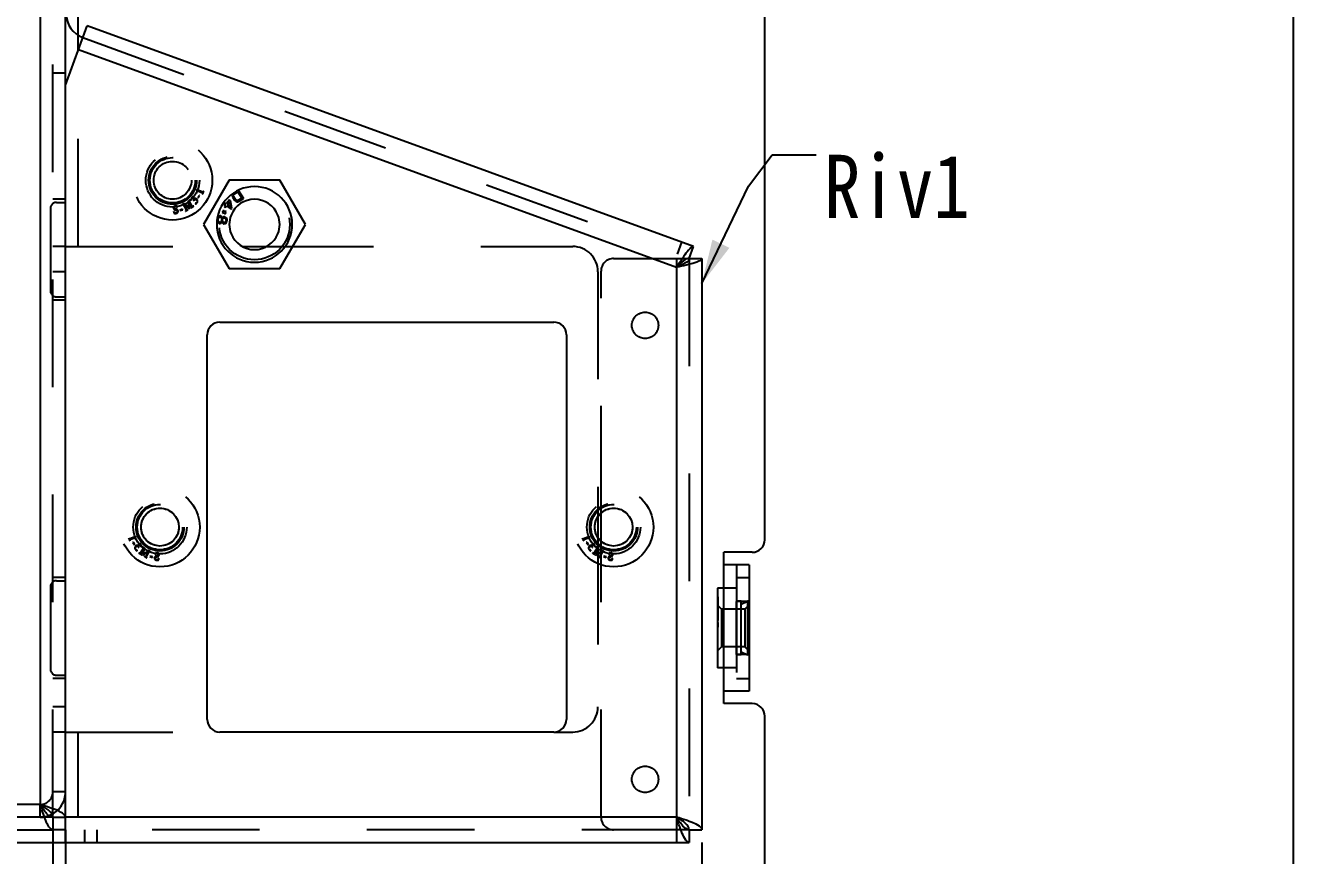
# Model space of a CAD drawing. Header units: millimetres. Extents: x 0 to 8948, y -1340 to 1100.
# Drawn here: x 5088.3 to 5190.4, y -853.4 to -787.6 of the extents above; entities that cross this region are included whole.
import ezdxf

# ---------------------------------------------------------------- set-up
doc = ezdxf.new("R2010")
doc.units = ezdxf.units.MM
doc.header["$LTSCALE"] = 85.25
doc.header["$PDMODE"] = 3
doc.header["$PDSIZE"] = 8
doc.linetypes.add('HIDDEN', pattern=[0.2, 0.1, -0.1])
doc.layers.get('0').update_dxf_attribs({"linetype": 'CONTINUOUS'})
doc.layers.get('Defpoints').update_dxf_attribs({"linetype": 'CONTINUOUS'})
doc.layers.add('02___PRT_ALL_AXES', color=7, linetype='CONTINUOUS')
doc.layers.add('DEFAULT_2', color=8, linetype='HIDDEN')
doc.styles.get("Standard").update_dxf_attribs({"font": 'txt', "width": 0.85})
doc.dimstyles.new('DIMSTYLE_1', dxfattribs={"dimtxt": 5, "dimasz": 3.5, "dimexe": 1.5, "dimexo": 1, "dimgap": 1.25, "dimtad": 1, "dimdsep": 46, "dimtxsty": 'Standard', "dimblk": '_FILLED', "dimblk1": '_FILLED', "dimblk2": '_FILLED', "dimcen": 0.09, "dimadec": 0, "dimazin": 0, "dimtp": 0.01, "dimtm": 0.01, "dimtfac": 1, "dimtofl": 0, "dimtmove": 0, "dimatfit": 3, "dimldrblk": '_FILLED', "dimfxl": 0, "dimtolj": 1, "dimarcsym": 0})
doc.dimstyles.get("Standard").update_dxf_attribs({"dimtxt": 2.5, "dimasz": 3.5, "dimexe": 1.5, "dimexo": 1, "dimtad": 1, "dimdsep": 46, "dimtxsty": 'Standard', "dimblk": '_FILLED', "dimblk1": '_FILLED', "dimblk2": '_FILLED', "dimcen": 0.09, "dimadec": 0, "dimazin": 0, "dimtol": 1, "dimtp": 0.01, "dimtm": 0.01, "dimtfac": 1, "dimtofl": 0, "dimtmove": 0, "dimatfit": 3, "dimldrblk": '_FILLED', "dimfxl": 0, "dimtolj": 1, "dimarcsym": 0})

# ---------------------------------------------------------------- blocks, each defined once
blk = doc.blocks.new('_FILLED')
at = {"color": 0, "linetype": 'ByBlock'}
blk.add_solid([(0, 0), (-1, 0.214), (-1, -0.214)], dxfattribs=at)
blk = doc.blocks.new('*D92')
at = {"color": 0, "linetype": 'Continuous', "lineweight": -2, "transparency": 16777216}
for p, q in [((5091.45, -851.33), (5091.45, -880.86)), ((5141.95, -852.33), (5141.95, -880.86)), ((5138.45, -879.36), (5094.95, -879.36))]:
    blk.add_line(p, q, dxfattribs=at)
at = {"layer": 'Defpoints', "color": 0, "linetype": 'Continuous', "transparency": 16777216}
for p in [(5091.45, -850.33), (5141.95, -851.33), (5091.45, -879.36)]:
    blk.add_point(p, dxfattribs=at)
at = {"color": 0, "linetype": 'Continuous', "lineweight": -2, "transparency": 16777216, "xscale": 3.5, "yscale": 3.5, "zscale": 3.5, "rotation": 180}
blk.add_blockref('_FILLED', (5091.45, -879.36), dxfattribs=at)
at = {"color": 0, "linetype": 'Continuous', "lineweight": -2, "transparency": 16777216, "xscale": 3.5, "yscale": 3.5, "zscale": 3.5}
blk.add_blockref('_FILLED', (5141.95, -879.36), dxfattribs=at)
at = {"color": 0, "linetype": 'Continuous', "transparency": 16777216, "insert": (5116.7, -873.11), "char_height": 5, "width": 21.25, "attachment_point": 2}
blk.add_mtext('\\A1;*50.5', dxfattribs=at)
blk = doc.blocks.new('*D93')
at = {"color": 0, "linetype": 'Continuous', "lineweight": -2, "transparency": 16777216}
for p, q in [((5146.95, -613.33), (5190.38, -613.33)), ((5188.88, -616.83), (5188.88, -863.33)), ((5146.95, -866.83), (5190.38, -866.83))]:
    blk.add_line(p, q, dxfattribs=at)
at = {"layer": 'Defpoints', "color": 0, "linetype": 'Continuous', "transparency": 16777216}
for p in [(5145.95, -613.33), (5145.95, -866.83), (5188.88, -866.83)]:
    blk.add_point(p, dxfattribs=at)
at = {"color": 0, "linetype": 'Continuous', "lineweight": -2, "transparency": 16777216, "xscale": 3.5, "yscale": 3.5, "zscale": 3.5}
for p, rotation in [((5188.88, -613.33), 90), ((5188.88, -866.83), 270)]:
    blk.add_blockref('_FILLED', p, dxfattribs=dict(at, rotation=rotation))
at = {"color": 0, "linetype": 'Continuous', "transparency": 16777216, "insert": (5182.63, -740.08), "char_height": 5, "width": 25.5, "attachment_point": 2, "rotation": 90}
blk.add_mtext('\\A1;*253.5', dxfattribs=at)

msp = doc.modelspace()

# ---------------------------------------------------------------- linework, layer by layer
at = {"color": 3, "linetype": 'Continuous'}
for p, q in [((5091.448, -852.329), (5091.448, -645.329)), ((5089.448, -646.329), (5089.448, -849.329)), ((5146.948, -828.329), (5146.948, -743.829)), ((5091.448, -792.295), (5093.166, -787.574)), ((5141.29, -805.09), (5093.166, -787.574)), ((5092.448, -789.454), (5092.448, -788.295)), ((5092.482, -789.454), (5139.948, -806.73)), ((5105.536, -805.079), (5107.359, -805.079)), ((5141.948, -806.03), (5141.948, -851.329)), ((5139.948, -806.73), (5139.948, -850.329)), ((5103.698, -811.079), (5130.198, -811.079)), ((5102.698, -842.579), (5102.698, -812.079)), ((5131.198, -812.079), (5131.198, -842.579)), ((5133.698, -826.552), (5133.698, -828.107)), ((5145.948, -829.329), (5143.698, -829.329)), ((5143.698, -841.329), (5143.698, -829.329)), ((5145.698, -830.329), (5143.698, -830.329)), ((5145.698, -830.329), (5145.698, -840.329)), ((5145.698, -840.329), (5143.698, -840.329)), ((5145.948, -841.329), (5143.698, -841.329)), ((5146.948, -865.829), (5146.948, -842.329)), ((5130.198, -843.579), (5103.698, -843.579)), ((5089.448, -849.329), (4775.448, -849.329)), ((5139.948, -850.329), (5091.448, -850.329)), ((4774.448, -851.329), (5090.448, -851.329)), ((4774.448, -852.329), (5140.948, -852.329)), ((5090.448, -852.329), (5090.448, -865.829))]:
    msp.add_line(p, q, dxfattribs=at)
at = {"color": 7, "linetype": 'Continuous'}
for p, q in [((5104.454, -801.39), (5104.211, -801.708)), ((5104.535, -801.452), (5104.454, -801.39)), ((5104.708, -800.938), (5104.687, -801.031)), ((5104.687, -801.031), (5104.695, -801.107)), ((5104.695, -801.107), (5104.726, -801.188)), ((5104.747, -800.874), (5104.708, -800.938)), ((5104.726, -801.188), (5104.86, -801.405)), ((5104.806, -800.819), (5104.747, -800.874)), ((5104.789, -801.069), (5104.79, -801.008)), ((5104.811, -801.135), (5104.789, -801.069)), ((5104.79, -801.008), (5104.815, -800.952)), ((5104.945, -801.352), (5104.811, -801.135)), ((5104.815, -800.952), (5104.863, -800.903)), ((5104.863, -800.903), (5105.117, -800.744)), ((5104.995, -801.401), (5104.945, -801.352)), ((5105.117, -800.744), (5105.432, -801.251)), ((5105.158, -800.621), (5105.57, -801.285)), ((5105.432, -801.251), (5105.177, -801.409)), ((5105.231, -801.496), (5105.57, -801.285)), ((5103.91, -802.284), (5103.897, -802.315)), ((5103.897, -802.315), (5104.008, -802.359)), ((5104.008, -802.359), (5103.898, -802.405)), ((5103.898, -802.405), (5103.908, -802.427)), ((5103.908, -802.427), (5104.04, -802.372)), ((5104.021, -802.328), (5103.91, -802.284)), ((5103.965, -801.646), (5104.151, -801.787)), ((5103.994, -802.21), (5103.972, -802.219)), ((5103.972, -802.219), (5104.021, -802.328)), ((5104.052, -802.341), (5103.994, -802.21)), ((5104.211, -801.708), (5104.022, -801.564)), ((5104.04, -802.372), (5104.098, -802.502)), ((5104.151, -801.787), (5104.05, -801.92)), ((5104.05, -801.92), (5104.131, -801.982)), ((5104.184, -802.285), (5104.052, -802.341)), ((5104.071, -802.384), (5104.182, -802.428)), ((5104.12, -802.493), (5104.071, -802.384)), ((5104.084, -802.353), (5104.194, -802.307)), ((5104.195, -802.397), (5104.084, -802.353)), ((5104.131, -801.982), (5104.232, -801.849)), ((5104.182, -802.428), (5104.195, -802.397)), ((5104.194, -802.307), (5104.184, -802.285)), ((5104.232, -801.849), (5104.597, -802.128)), ((5104.293, -801.77), (5104.464, -801.544)), ((5104.55, -801.966), (5104.293, -801.77)), ((5104.464, -801.544), (5104.55, -801.966)), ((5104.658, -802.048), (5104.535, -801.452)), ((5104.597, -802.128), (5104.658, -802.048)), ((5104.86, -801.405), (5104.92, -801.468)), ((5104.92, -801.468), (5104.984, -801.509)), ((5104.984, -801.509), (5105.076, -801.531)), ((5105.051, -801.427), (5104.995, -801.401)), ((5105.111, -801.43), (5105.051, -801.427)), ((5105.076, -801.531), (5105.151, -801.525)), ((5105.177, -801.409), (5105.111, -801.43)), ((5105.151, -801.525), (5105.231, -801.496)), ((5103.469, -802.973), (5103.474, -803.056)), ((5103.474, -803.056), (5103.514, -803.146)), ((5103.511, -802.792), (5103.483, -802.87)), ((5103.573, -802.716), (5103.511, -802.792)), ((5103.514, -803.146), (5103.557, -803.202)), ((5103.555, -802.966), (5103.564, -802.9)), ((5103.563, -803.035), (5103.555, -802.966)), ((5103.557, -803.202), (5103.637, -803.247)), ((5103.588, -803.105), (5103.563, -803.035)), ((5103.564, -802.9), (5103.59, -802.836)), ((5103.63, -802.674), (5103.573, -802.716)), ((5103.649, -803.164), (5103.588, -803.105)), ((5103.59, -802.836), (5103.633, -802.775)), ((5103.719, -802.652), (5103.63, -802.674)), ((5103.633, -802.775), (5103.707, -802.735)), ((5103.637, -803.247), (5103.688, -803.254)), ((5103.699, -803.171), (5103.649, -803.164)), ((5103.688, -803.254), (5103.777, -803.232)), ((5103.773, -803.131), (5103.699, -803.171)), ((5103.707, -802.735), (5103.758, -802.742)), ((5103.769, -802.659), (5103.719, -802.652)), ((5103.758, -802.742), (5103.819, -802.8)), ((5103.849, -802.704), (5103.769, -802.659)), ((5103.816, -803.069), (5103.773, -803.131)), ((5103.777, -803.232), (5103.836, -803.173)), ((5103.842, -803.006), (5103.816, -803.069)), ((5103.819, -802.8), (5103.843, -802.871)), ((5103.836, -803.173), (5103.858, -803.142)), ((5103.851, -802.94), (5103.842, -803.006)), ((5103.843, -802.871), (5103.851, -802.94)), ((5103.891, -802.777), (5103.849, -802.704)), ((5103.858, -803.142), (5103.87, -803.178)), ((5103.87, -803.178), (5103.914, -803.234)), ((5103.903, -802.812), (5103.891, -802.777)), ((5103.924, -802.781), (5103.903, -802.812)), ((5103.91, -803.015), (5103.919, -802.949)), ((5103.917, -803.083), (5103.91, -803.015)), ((5103.914, -803.234), (5103.977, -803.276)), ((5103.959, -803.156), (5103.917, -803.083)), ((5103.919, -802.949), (5103.945, -802.885)), ((5103.982, -802.739), (5103.924, -802.781)), ((5103.945, -802.885), (5104.004, -802.826)), ((5104.005, -803.196), (5103.959, -803.156)), ((5103.977, -803.276), (5104.027, -803.283)), ((5104.054, -802.715), (5103.982, -802.739)), ((5104.004, -802.826), (5104.059, -802.8)), ((5104.039, -803.201), (5104.005, -803.196)), ((5104.027, -803.283), (5104.116, -803.262)), ((5104.094, -803.175), (5104.039, -803.201)), ((5104.104, -802.722), (5104.054, -802.715)), ((5104.059, -802.8), (5104.093, -802.804)), ((5104.093, -802.804), (5104.139, -802.844)), ((5104.153, -803.116), (5104.094, -803.175)), ((5104.098, -802.502), (5104.12, -802.493)), ((5104.184, -802.767), (5104.104, -802.722)), ((5104.116, -803.262), (5104.174, -803.219)), ((5104.139, -802.844), (5104.181, -802.917)), ((5104.179, -803.052), (5104.153, -803.116)), ((5104.174, -803.219), (5104.235, -803.144)), ((5104.188, -802.986), (5104.179, -803.052)), ((5104.181, -802.917), (5104.188, -802.986)), ((5104.228, -802.823), (5104.184, -802.767)), ((5104.267, -802.913), (5104.228, -802.823)), ((5104.235, -803.144), (5104.264, -803.063)), ((5104.264, -803.063), (5104.273, -802.997)), ((5104.273, -802.997), (5104.267, -802.913)), ((5140.948, -806.03), (5141.29, -805.09)), ((5140.948, -806.03), (5141.948, -806.03)), ((5133.948, -828.431), (5133.948, -826.228)), ((5090.448, -850.329), (5091.448, -850.329)), ((5090.448, -850.329), (5090.448, -851.329)), ((5091.448, -851.329), (5090.448, -851.329)), ((5140.948, -851.329), (5141.948, -851.329)), ((5140.948, -851.329), (5140.948, -852.329))]:
    msp.add_line(p, q, dxfattribs=at)
for centre, radius, start, end in [((5093.508, -786.635), 2, 180, 250), ((5106.448, -803.329), 3, 0, 180)]:
    msp.add_arc(centre, radius, start, end, dxfattribs=at)
at = {"color": 3, "linetype": 'Continuous'}
for centre, radius, start, end in [((5103.698, -812.079), 1, 90, 180), ((5130.198, -812.079), 1, 0, 90), ((5145.948, -828.329), 1, 270, 0), ((5145.948, -842.329), 1, 0, 90), ((5103.698, -842.579), 1, 180, 270), ((5130.198, -842.579), 1, 270, 0), ((5089.448, -848.329), 2, 289.98896, 297.71441)]:
    msp.add_arc(centre, radius, start, end, dxfattribs=at)
for points, knots in [([(5141.29, -805.09), (5141.191, -805.054), (5140.884, -805.34), (5140.719, -805.571), (5140.59, -805.753)], [0, 0, 0, 0, 0.3193923, 1, 1, 1, 1]), ([(5141.948, -806.03), (5141.948, -806.134), (5141.574, -806.326), (5141.301, -806.402), (5141.086, -806.46)], [0, 0, 0, 0, 0.3193923, 1, 1, 1, 1]), ([(5090.448, -851.329), (5090.35, -851.329), (5090.198, -851.198), (5090.061, -850.98), (5089.883, -850.619), (5089.682, -850.062), (5089.529, -849.585), (5089.448, -849.329)], [0, 0, 0, 0, 0.1275582, 0.2247905, 0.3461005, 0.6491201, 1, 1, 1, 1]), ([(5091.448, -850.329), (5091.448, -850.232), (5091.317, -850.08), (5091.098, -849.943), (5090.737, -849.765), (5090.18, -849.563), (5089.704, -849.411), (5089.448, -849.329)], [0, 0, 0, 0, 0.1275582, 0.2247905, 0.3461005, 0.6491201, 1, 1, 1, 1]), ([(5140.281, -851.329), (5140.252, -851.252), (5140.135, -850.92), (5140.029, -850.585), (5139.948, -850.329)], [0, 0, 0, 0, 0.2361922, 1, 1, 1, 1]), ([(5140.948, -850.663), (5140.87, -850.634), (5140.539, -850.517), (5140.204, -850.411), (5139.948, -850.329)], [0, 0, 0, 0, 0.2361922, 1, 1, 1, 1]), ([(5141.948, -851.329), (5141.948, -851.218), (5141.693, -850.963), (5141.421, -850.852), (5141.239, -850.776)], [0, 0, 0, 0, 0.3603317, 1, 1, 1, 1]), ([(5140.948, -852.329), (5140.837, -852.329), (5140.581, -852.075), (5140.471, -851.803), (5140.395, -851.621)], [0, 0, 0, 0, 0.3603317, 1, 1, 1, 1])]:
    msp.add_open_spline(points, degree=3, knots=knots, dxfattribs=at)
at = {"color": 7, "linetype": 'Continuous'}
for points, knots in [([(5140.948, -806.03), (5140.805, -805.978), (5140.384, -806.262), (5140.131, -806.541), (5139.948, -806.73)], [0, 0, 0, 0, 0.3664914, 1, 1, 1, 1]), ([(5140.948, -806.03), (5140.948, -806.182), (5140.537, -806.481), (5140.188, -806.623), (5139.948, -806.73)], [0, 0, 0, 0, 0.3664914, 1, 1, 1, 1]), ([(5090.448, -850.329), (5090.448, -850.136), (5090.202, -849.844), (5089.822, -849.569), (5089.576, -849.411), (5089.448, -849.329)], [0, 0, 0, 0, 0.4006962, 0.6839153, 1, 1, 1, 1]), ([(5090.448, -850.329), (5090.255, -850.329), (5089.962, -850.084), (5089.687, -849.704), (5089.53, -849.458), (5089.448, -849.329)], [0, 0, 0, 0, 0.4006962, 0.6839153, 1, 1, 1, 1]), ([(5140.948, -851.329), (5140.755, -851.329), (5140.334, -850.973), (5140.103, -850.573), (5139.948, -850.329)], [0, 0, 0, 0, 0.4009489, 1, 1, 1, 1]), ([(5140.948, -851.329), (5140.948, -851.136), (5140.591, -850.716), (5140.191, -850.484), (5139.948, -850.329)], [0, 0, 0, 0, 0.4009489, 1, 1, 1, 1])]:
    msp.add_open_spline(points, degree=3, knots=knots, dxfattribs=at)
at = {"color": 3, "linetype": 'Continuous'}
for points in [[(5140.374, -806.071), (5140.229, -806.289), (5140.089, -806.509), (5139.948, -806.73)], [(5140.59, -805.753), (5140.517, -805.858), (5140.445, -805.964), (5140.374, -806.071)], [(5141.086, -806.46), (5140.962, -806.494), (5140.838, -806.525), (5140.713, -806.555)], [(5140.713, -806.555), (5140.459, -806.616), (5140.203, -806.673), (5139.948, -806.73)], [(5140.395, -851.621), (5140.355, -851.524), (5140.317, -851.427), (5140.281, -851.329)], [(5141.239, -850.776), (5141.143, -850.736), (5141.046, -850.699), (5140.948, -850.663)]]:
    msp.add_open_spline(points, degree=3, dxfattribs=at)
at = {"layer": '02___PRT_ALL_AXES', "color": 8, "linetype": 'HIDDEN'}
for p, q in [((5145.698, -833.229), (5144.698, -833.229)), ((5144.698, -837.429), (5144.698, -833.229)), ((5145.698, -837.429), (5145.698, -833.229)), ((5145.698, -837.429), (5144.698, -837.429))]:
    msp.add_line(p, q, dxfattribs=at)
for centre, radius in [((5099.948, -799.829), 1.5), ((5137.448, -811.329), 1.05), ((5137.448, -847.329), 1.05)]:
    msp.add_circle(centre, radius, dxfattribs=at)
at = {"layer": '02___PRT_ALL_AXES', "color": 3, "linetype": 'Continuous'}
for centre in [(5098.948, -827.329), (5134.948, -827.329)]:
    msp.add_circle(centre, 1.5, dxfattribs=at)
at = {"layer": '02___PRT_ALL_AXES', "color": 7, "linetype": 'Continuous'}
for radius, start, end in [(2, 21.61201, 158.38799), (3, 180, 0), (2, 201.61201, 338.38799)]:
    msp.add_arc((5106.448, -803.329), radius, start, end, dxfattribs=at)
at = {"layer": '02___PRT_ALL_AXES', "color": 3, "linetype": 'Continuous'}
for start, end in [(158.38799, 201.61201), (338.38799, 21.61201)]:
    msp.add_arc((5106.448, -803.329), 2, start, end, dxfattribs=at)
at = {"layer": 'DEFAULT_2', "color": 8, "linetype": 'HIDDEN'}
for p, q in [((5090.448, -850.329), (5090.448, -645.329)), ((5092.448, -788.295), (5092.448, -773.035)), ((5092.824, -788.514), (5140.948, -806.03)), ((5092.448, -805.079), (5092.448, -789.454)), ((5091.448, -791.329), (5090.448, -791.329)), ((5104.427, -799.829), (5102.406, -803.329)), ((5108.469, -799.829), (5104.427, -799.829)), ((5110.489, -803.329), (5108.469, -799.829)), ((5091.448, -801.329), (5090.448, -801.329)), ((5101.333, -801.41), (5101.326, -801.397)), ((5101.461, -801.394), (5101.479, -801.388)), ((5101.859, -800.565), (5101.848, -800.593)), ((5102.341, -800.766), (5101.859, -800.565)), ((5101.904, -800.649), (5102.318, -800.821)), ((5101.927, -800.776), (5101.904, -800.649)), ((5101.906, -800.781), (5101.927, -800.776)), ((5102.062, -801.028), (5101.948, -801.21)), ((5101.948, -801.21), (5101.981, -801.231)), ((5101.981, -801.231), (5102.095, -801.048)), ((5102.095, -801.048), (5102.062, -801.028)), ((5102.339, -800.864), (5102.328, -800.911)), ((5102.328, -800.911), (5102.342, -800.916)), ((5102.41, -800.714), (5102.387, -800.75)), ((5102.423, -800.72), (5102.41, -800.714)), ((5090.248, -802.079), (5090.248, -808.579)), ((5090.748, -801.579), (5091.448, -801.579)), ((5100.039, -802.295), (5100.052, -802.294)), ((5100.039, -802.295), (5100.044, -802.431)), ((5100.318, -801.994), (5100.306, -801.995)), ((5100.318, -801.994), (5100.311, -801.89)), ((5100.738, -802.127), (5100.532, -802.189)), ((5100.532, -802.189), (5100.543, -802.227)), ((5100.543, -802.227), (5100.75, -802.164)), ((5100.703, -801.773), (5100.71, -801.785)), ((5100.71, -801.785), (5100.786, -801.751)), ((5100.75, -802.164), (5100.738, -802.127)), ((5100.786, -801.751), (5101.034, -802.162)), ((5100.814, -801.747), (5101.302, -802.087)), ((5101.057, -802.149), (5100.814, -801.747)), ((5101.255, -801.967), (5100.849, -801.685)), ((5101.016, -802.226), (5100.978, -802.26)), ((5100.978, -802.26), (5100.986, -802.272)), ((5101.18, -802.138), (5101.103, -802.173)), ((5101.179, -801.486), (5101.255, -801.967)), ((5101.187, -802.151), (5101.18, -802.138)), ((5101.216, -801.55), (5101.435, -801.914)), ((5101.302, -802.087), (5101.216, -801.55)), ((5101.492, -801.872), (5101.279, -801.519)), ((5101.291, -801.449), (5101.333, -801.41)), ((5101.433, -801.972), (5101.392, -802.01)), ((5101.392, -802.01), (5101.4, -802.022)), ((5101.615, -801.876), (5101.541, -801.902)), ((5101.622, -801.888), (5101.615, -801.876)), ((5101.637, -801.441), (5101.657, -801.446)), ((5101.747, -801.676), (5101.754, -801.693)), ((5102.406, -803.329), (5104.427, -806.829)), ((5108.469, -806.829), (5110.489, -803.329)), ((5091.448, -805.079), (5090.448, -805.079)), ((5091.448, -805.079), (5105.536, -805.079)), ((5107.359, -805.079), (5131.698, -805.079)), ((5140.008, -805.688), (5140.35, -804.748)), ((5134.948, -806.03), (5140.948, -806.03)), ((5139.948, -806.03), (5139.948, -806.73)), ((5140.948, -806.03), (5140.948, -851.329)), ((5091.448, -807.079), (5090.448, -807.079)), ((5104.427, -806.829), (5108.469, -806.829)), ((5133.698, -807.079), (5133.698, -826.552)), ((5133.948, -826.228), (5133.948, -807.03)), ((5091.448, -809.329), (5090.448, -809.329)), ((5090.748, -809.079), (5091.448, -809.079)), ((5096.486, -828.214), (5096.472, -828.22)), ((5096.508, -828.25), (5096.486, -828.214)), ((5097.036, -828.065), (5096.554, -828.266)), ((5096.554, -828.416), (5096.567, -828.411)), ((5096.567, -828.411), (5096.557, -828.364)), ((5096.577, -828.321), (5096.992, -828.149)), ((5096.834, -828.528), (5096.801, -828.548)), ((5096.801, -828.548), (5096.915, -828.731)), ((5096.948, -828.71), (5096.834, -828.528)), ((5096.915, -828.731), (5096.948, -828.71)), ((5096.992, -828.149), (5096.969, -828.276)), ((5096.969, -828.276), (5096.99, -828.281)), ((5097.048, -828.093), (5097.036, -828.065)), ((5097.239, -828.946), (5097.258, -828.941)), ((5097.417, -828.888), (5097.435, -828.894)), ((5097.57, -828.897), (5097.562, -828.91)), ((5097.562, -828.91), (5097.605, -828.949)), ((5132.486, -828.214), (5132.472, -828.22)), ((5132.508, -828.25), (5132.486, -828.214)), ((5133.036, -828.065), (5132.554, -828.266)), ((5132.554, -828.416), (5132.567, -828.411)), ((5132.567, -828.411), (5132.557, -828.364)), ((5132.577, -828.321), (5132.992, -828.149)), ((5132.834, -828.528), (5132.801, -828.548)), ((5132.801, -828.548), (5132.915, -828.731)), ((5132.948, -828.71), (5132.834, -828.528)), ((5132.915, -828.731), (5132.948, -828.71)), ((5132.992, -828.149), (5132.969, -828.276)), ((5132.969, -828.276), (5132.99, -828.281)), ((5133.048, -828.093), (5133.036, -828.065)), ((5133.239, -828.946), (5133.258, -828.941)), ((5133.417, -828.888), (5133.435, -828.894)), ((5133.57, -828.897), (5133.562, -828.91)), ((5133.562, -828.91), (5133.605, -828.949)), ((5133.698, -828.107), (5133.698, -841.579)), ((5133.948, -850.329), (5133.948, -828.431)), ((5097.142, -829.193), (5097.148, -829.176)), ((5097.281, -829.376), (5097.273, -829.388)), ((5097.355, -829.402), (5097.281, -829.376)), ((5097.617, -829.019), (5097.404, -829.372)), ((5097.46, -829.414), (5097.679, -829.05)), ((5097.503, -829.51), (5097.462, -829.472)), ((5097.496, -829.522), (5097.503, -829.51)), ((5097.679, -829.05), (5097.594, -829.587)), ((5097.594, -829.587), (5098.081, -829.247)), ((5097.641, -829.467), (5097.716, -828.986)), ((5098.046, -829.185), (5097.641, -829.467)), ((5097.716, -829.638), (5097.708, -829.651)), ((5097.792, -829.673), (5097.716, -829.638)), ((5098.081, -829.247), (5097.839, -829.649)), ((5097.862, -829.662), (5098.109, -829.251)), ((5097.918, -829.76), (5097.879, -829.726)), ((5097.91, -829.772), (5097.918, -829.76)), ((5098.109, -829.251), (5098.185, -829.285)), ((5098.157, -829.627), (5098.146, -829.664)), ((5098.146, -829.664), (5098.352, -829.727)), ((5098.363, -829.689), (5098.157, -829.627)), ((5098.185, -829.285), (5098.193, -829.273)), ((5098.352, -829.727), (5098.363, -829.689)), ((5098.585, -829.39), (5098.578, -829.494)), ((5098.578, -829.494), (5098.589, -829.495)), ((5098.856, -829.795), (5098.843, -829.794)), ((5098.852, -829.931), (5098.856, -829.795)), ((5133.142, -829.193), (5133.148, -829.176)), ((5133.281, -829.376), (5133.273, -829.388)), ((5133.355, -829.402), (5133.281, -829.376)), ((5133.617, -829.019), (5133.404, -829.372)), ((5133.46, -829.414), (5133.679, -829.05)), ((5133.503, -829.51), (5133.462, -829.472)), ((5133.496, -829.522), (5133.503, -829.51)), ((5133.679, -829.05), (5133.594, -829.587)), ((5133.594, -829.587), (5134.081, -829.247)), ((5133.641, -829.467), (5133.716, -828.986)), ((5134.046, -829.185), (5133.641, -829.467)), ((5133.716, -829.638), (5133.708, -829.651)), ((5133.792, -829.673), (5133.716, -829.638)), ((5134.081, -829.247), (5133.839, -829.649)), ((5133.862, -829.662), (5134.109, -829.251)), ((5133.918, -829.76), (5133.879, -829.726)), ((5133.91, -829.772), (5133.918, -829.76)), ((5134.109, -829.251), (5134.185, -829.285)), ((5134.157, -829.627), (5134.146, -829.664)), ((5134.146, -829.664), (5134.352, -829.727)), ((5134.363, -829.689), (5134.157, -829.627)), ((5134.185, -829.285), (5134.193, -829.273)), ((5134.352, -829.727), (5134.363, -829.689)), ((5134.585, -829.39), (5134.578, -829.494)), ((5134.578, -829.494), (5134.589, -829.495)), ((5134.856, -829.795), (5134.843, -829.794)), ((5134.852, -829.931), (5134.856, -829.795)), ((5144.698, -830.329), (5144.698, -840.329)), ((5091.448, -831.329), (5090.448, -831.329)), ((5090.748, -831.579), (5091.448, -831.579)), ((5144.698, -831.329), (5145.698, -831.329)), ((5090.248, -832.079), (5090.248, -838.579)), ((5144.698, -832.179), (5143.198, -832.179)), ((5143.198, -832.18), (5143.198, -838.479)), ((5143.218, -832.854), (5143.198, -832.854)), ((5143.218, -832.867), (5143.198, -832.867)), ((5143.198, -832.89), (5143.218, -832.89)), ((5143.218, -832.897), (5143.198, -832.897)), ((5143.218, -832.936), (5143.198, -832.936)), ((5143.198, -832.936), (5143.218, -832.936)), ((5143.218, -832.937), (5143.198, -832.937)), ((5143.218, -832.938), (5143.198, -832.938)), ((5143.218, -832.949), (5143.198, -832.949)), ((5143.198, -832.959), (5143.218, -832.959)), ((5143.218, -832.854), (5143.218, -834.745)), ((5143.218, -833.182), (5143.198, -833.182)), ((5143.218, -833.216), (5143.198, -833.216)), ((5143.218, -833.296), (5143.198, -833.296)), ((5143.218, -833.33), (5143.198, -833.33)), ((5143.218, -833.338), (5143.198, -833.338)), ((5143.218, -833.351), (5143.198, -833.351)), ((5143.218, -833.37), (5143.198, -833.37)), ((5143.218, -833.372), (5143.198, -833.372)), ((5143.218, -833.374), (5143.198, -833.374)), ((5143.218, -833.4), (5143.198, -833.4)), ((5143.218, -833.401), (5143.198, -833.401)), ((5143.218, -833.407), (5143.198, -833.407)), ((5143.218, -833.418), (5143.198, -833.418)), ((5143.198, -833.429), (5143.218, -833.429)), ((5143.218, -833.43), (5143.198, -833.43)), ((5143.218, -833.475), (5143.198, -833.475)), ((5143.218, -833.488), (5143.198, -833.488)), ((5143.218, -833.517), (5143.198, -833.517)), ((5143.218, -833.521), (5143.198, -833.521)), ((5143.198, -833.523), (5143.218, -833.523)), ((5143.498, -833.829), (5143.198, -833.529)), ((5143.198, -833.53), (5143.218, -833.53)), ((5143.218, -833.597), (5143.198, -833.597)), ((5143.218, -833.615), (5143.198, -833.615)), ((5143.218, -833.617), (5143.198, -833.617)), ((5143.218, -833.619), (5143.198, -833.619)), ((5143.198, -833.621), (5143.218, -833.621)), ((5143.218, -833.635), (5143.198, -833.635)), ((5143.218, -833.638), (5143.198, -833.638)), ((5143.198, -833.64), (5143.218, -833.64)), ((5143.218, -833.653), (5143.198, -833.653)), ((5143.218, -833.655), (5143.198, -833.655)), ((5143.218, -833.662), (5143.198, -833.662)), ((5143.218, -833.663), (5143.198, -833.663)), ((5143.218, -833.724), (5143.198, -833.724)), ((5143.218, -833.725), (5143.198, -833.725)), ((5143.198, -833.736), (5143.218, -833.736)), ((5143.218, -833.762), (5143.198, -833.762)), ((5143.218, -833.768), (5143.198, -833.768)), ((5143.218, -833.783), (5143.198, -833.783)), ((5143.218, -833.785), (5143.198, -833.785)), ((5143.198, -833.799), (5143.218, -833.799)), ((5143.218, -833.803), (5143.198, -833.803)), ((5143.218, -833.812), (5143.198, -833.812)), ((5143.198, -833.814), (5143.218, -833.814)), ((5143.218, -833.816), (5143.198, -833.816)), ((5143.218, -833.828), (5143.198, -833.828)), ((5143.198, -833.842), (5143.218, -833.842)), ((5143.198, -833.843), (5143.218, -833.843)), ((5143.218, -833.844), (5143.198, -833.844)), ((5143.198, -833.877), (5143.218, -833.877)), ((5143.218, -833.885), (5143.198, -833.885)), ((5143.218, -833.944), (5143.198, -833.944)), ((5143.198, -833.952), (5143.218, -833.952)), ((5143.218, -833.976), (5143.198, -833.976)), ((5143.218, -833.986), (5143.198, -833.986)), ((5143.198, -833.998), (5143.218, -833.998)), ((5143.218, -834.009), (5143.198, -834.009)), ((5143.198, -834.01), (5143.218, -834.01)), ((5143.218, -834.02), (5143.198, -834.02)), ((5143.218, -834.023), (5143.198, -834.023)), ((5143.218, -834.061), (5143.198, -834.061)), ((5145.368, -833.829), (5143.498, -833.829)), ((5143.498, -833.829), (5143.498, -836.829)), ((5145.078, -833.204), (5144.698, -833.204)), ((5145.078, -833.43), (5145.568, -833.204)), ((5145.078, -837.454), (5145.078, -833.205)), ((5145.368, -833.829), (5145.668, -833.529)), ((5145.368, -833.829), (5145.368, -836.829)), ((5145.668, -833.204), (5145.568, -833.204)), ((5145.568, -833.204), (5145.568, -837.454)), ((5145.668, -837.454), (5145.668, -833.205)), ((5143.218, -834.09), (5143.198, -834.09)), ((5143.218, -834.098), (5143.198, -834.098)), ((5143.218, -834.098), (5143.198, -834.098)), ((5143.198, -834.174), (5143.218, -834.174)), ((5143.218, -834.192), (5143.198, -834.192)), ((5143.218, -834.221), (5143.198, -834.221)), ((5143.218, -834.234), (5143.198, -834.234)), ((5143.198, -834.243), (5143.218, -834.243)), ((5143.218, -834.261), (5143.198, -834.261)), ((5143.198, -834.292), (5143.218, -834.292)), ((5143.218, -834.299), (5143.198, -834.299)), ((5143.198, -834.428), (5143.218, -834.428)), ((5143.218, -834.463), (5143.198, -834.463)), ((5143.218, -834.491), (5143.198, -834.491)), ((5143.218, -834.498), (5143.198, -834.498)), ((5143.218, -834.528), (5143.198, -834.528)), ((5143.218, -834.539), (5143.198, -834.539)), ((5143.218, -834.567), (5143.198, -834.567)), ((5143.218, -834.575), (5143.198, -834.575)), ((5143.218, -834.734), (5143.198, -834.734)), ((5143.218, -834.745), (5143.198, -834.745)), ((5143.218, -834.885), (5143.198, -834.885)), ((5143.218, -834.886), (5143.198, -834.886)), ((5143.218, -834.926), (5143.198, -834.926)), ((5143.218, -834.936), (5143.198, -834.936)), ((5143.218, -834.937), (5143.198, -834.937)), ((5143.218, -834.937), (5143.198, -834.937)), ((5143.218, -834.959), (5143.198, -834.959)), ((5143.218, -834.966), (5143.198, -834.966)), ((5143.198, -834.967), (5143.218, -834.967)), ((5143.218, -834.971), (5143.198, -834.971)), ((5143.218, -834.974), (5143.198, -834.974)), ((5143.218, -835.052), (5143.198, -835.052)), ((5143.218, -835.068), (5143.198, -835.068)), ((5143.218, -835.069), (5143.198, -835.069)), ((5143.218, -835.078), (5143.198, -835.078)), ((5143.218, -834.885), (5143.218, -835.266)), ((5143.218, -835.102), (5143.198, -835.102)), ((5143.218, -835.114), (5143.198, -835.114)), ((5143.218, -835.159), (5143.198, -835.159)), ((5143.218, -835.187), (5143.198, -835.187)), ((5143.218, -835.193), (5143.198, -835.193)), ((5143.198, -835.219), (5143.218, -835.219)), ((5143.218, -835.219), (5143.198, -835.219)), ((5143.218, -835.225), (5143.198, -835.225)), ((5143.218, -835.227), (5143.198, -835.227)), ((5143.198, -835.233), (5143.218, -835.233)), ((5143.218, -835.238), (5143.198, -835.238)), ((5143.218, -835.265), (5143.198, -835.265)), ((5143.198, -835.266), (5143.218, -835.266)), ((5143.498, -836.829), (5143.198, -837.129)), ((5145.368, -836.829), (5143.498, -836.829)), ((5145.368, -836.829), (5145.668, -837.129)), ((5145.078, -837.454), (5144.698, -837.454)), ((5145.078, -837.229), (5145.568, -837.454)), ((5145.668, -837.454), (5145.568, -837.454)), ((5090.748, -839.079), (5091.448, -839.079)), ((5144.698, -838.479), (5143.198, -838.479)), ((5091.448, -839.329), (5090.448, -839.329)), ((5144.698, -839.329), (5145.698, -839.329)), ((5091.448, -841.579), (5090.448, -841.579)), ((5091.448, -843.579), (5090.448, -843.579)), ((5091.448, -843.579), (5103.698, -843.579)), ((5092.448, -850.329), (5092.448, -843.579)), ((5130.198, -843.579), (5131.698, -843.579)), ((5091.448, -848.329), (5090.448, -848.329)), ((5089.448, -850.329), (5089.448, -849.329)), ((5089.448, -850.329), (5081.448, -850.329)), ((5090.448, -850.329), (5089.448, -850.329)), ((5139.948, -850.329), (5139.948, -851.329)), ((5090.448, -851.329), (5090.448, -852.329)), ((5140.948, -851.329), (5091.448, -851.329)), ((5092.948, -851.329), (5092.948, -852.329)), ((5093.948, -851.329), (5093.948, -852.329)), ((5139.948, -851.329), (5139.948, -852.329))]:
    msp.add_line(p, q, dxfattribs=at)
for centre, radius in [((5099.948, -799.829), 3.15), ((5099.948, -799.829), 2.125), ((5099.948, -799.829), 1.9), ((5099.948, -799.829), 1.8), ((5099.948, -799.829), 1.5), ((5106.448, -803.329), 2.8), ((5098.948, -827.329), 3.15), ((5134.948, -827.329), 3.15), ((5098.948, -827.329), 2.125), ((5098.948, -827.329), 1.9), ((5098.948, -827.329), 1.8), ((5098.948, -827.329), 1.5), ((5134.948, -827.329), 2.125), ((5134.948, -827.329), 1.9), ((5134.948, -827.329), 1.8), ((5134.948, -827.329), 1.5)]:
    msp.add_circle(centre, radius, dxfattribs=at)
for centre, radius, start, end in [((5090.748, -802.079), 0.5, 90, 180), ((5100.515, -800.211), 1.438, 297.53662, 301.08982), ((5131.698, -807.079), 2, 0, 90), ((5134.948, -807.03), 1, 90, 180), ((5090.748, -808.579), 0.5, 180, 270), ((5098.381, -827.711), 1.438, 238.91018, 242.46337), ((5134.381, -827.711), 1.438, 238.91018, 242.46337), ((5090.748, -832.079), 0.5, 90, 180), ((5090.748, -838.579), 0.5, 180, 270), ((5131.698, -841.579), 2, 270, 0), ((5089.448, -848.329), 1, 270, 0), ((5089.448, -848.329), 2, 297.71441, 0), ((5089.448, -848.329), 2, 270, 289.98896), ((5134.948, -850.329), 1, 180, 270)]:
    msp.add_arc(centre, radius, start, end, dxfattribs=at)
for points in [[(5101.326, -801.397), (5101.305, -801.412), (5101.282, -801.427), (5101.257, -801.442)], [(5101.434, -801.285), (5101.432, -801.317), (5101.441, -801.353), (5101.461, -801.394)], [(5101.474, -801.194), (5101.449, -801.223), (5101.436, -801.253), (5101.434, -801.285)], [(5101.479, -801.388), (5101.466, -801.361), (5101.461, -801.334), (5101.465, -801.308)], [(5101.465, -801.308), (5101.469, -801.282), (5101.478, -801.26), (5101.494, -801.242)], [(5101.553, -801.151), (5101.523, -801.155), (5101.497, -801.169), (5101.474, -801.194)], [(5101.494, -801.242), (5101.511, -801.223), (5101.531, -801.213), (5101.552, -801.211)], [(5101.552, -801.211), (5101.575, -801.209), (5101.596, -801.216), (5101.614, -801.232)], [(5101.624, -801.168), (5101.607, -801.152), (5101.583, -801.147), (5101.553, -801.151)], [(5101.614, -801.232), (5101.64, -801.255), (5101.648, -801.308), (5101.64, -801.39)], [(5101.658, -801.231), (5101.653, -801.205), (5101.642, -801.184), (5101.624, -801.168)], [(5101.64, -801.39), (5101.638, -801.408), (5101.637, -801.425), (5101.637, -801.441)], [(5101.657, -801.446), (5101.658, -801.415), (5101.665, -801.39), (5101.68, -801.374)], [(5101.66, -801.333), (5101.663, -801.291), (5101.663, -801.258), (5101.658, -801.231)], [(5101.76, -801.281), (5101.72, -801.281), (5101.687, -801.299), (5101.66, -801.333)], [(5101.68, -801.374), (5101.699, -801.352), (5101.725, -801.343), (5101.756, -801.346)], [(5101.756, -801.346), (5101.788, -801.349), (5101.818, -801.363), (5101.847, -801.388)], [(5101.87, -801.326), (5101.836, -801.295), (5101.799, -801.28), (5101.76, -801.281)], [(5101.847, -801.388), (5101.881, -801.419), (5101.901, -801.456), (5101.906, -801.498)], [(5101.848, -800.593), (5101.877, -800.669), (5101.897, -800.732), (5101.906, -800.781)], [(5101.939, -801.472), (5101.937, -801.414), (5101.914, -801.365), (5101.87, -801.326)], [(5102.318, -800.821), (5102.337, -800.829), (5102.344, -800.843), (5102.339, -800.864)], [(5102.387, -800.75), (5102.375, -800.769), (5102.361, -800.774), (5102.341, -800.766)], [(5102.342, -800.916), (5102.352, -800.887), (5102.365, -800.854), (5102.38, -800.817)], [(5102.38, -800.817), (5102.395, -800.781), (5102.409, -800.749), (5102.423, -800.72)], [(5100.05, -801.92), (5100.02, -801.952), (5100.007, -801.989), (5100.012, -802.031)], [(5100.012, -802.031), (5100.016, -802.065), (5100.031, -802.095), (5100.058, -802.119)], [(5100.175, -801.865), (5100.122, -801.87), (5100.08, -801.889), (5100.05, -801.92)], [(5100.118, -802.398), (5100.084, -802.373), (5100.062, -802.338), (5100.052, -802.294)], [(5100.059, -801.997), (5100.056, -801.972), (5100.064, -801.949), (5100.084, -801.928)], [(5100.058, -802.119), (5100.086, -802.143), (5100.133, -802.167), (5100.199, -802.193)], [(5100.091, -802.049), (5100.071, -802.035), (5100.061, -802.017), (5100.059, -801.997)], [(5100.084, -801.928), (5100.104, -801.907), (5100.131, -801.894), (5100.163, -801.891)], [(5100.209, -802.106), (5100.15, -802.083), (5100.111, -802.064), (5100.091, -802.049)], [(5100.225, -802.43), (5100.187, -802.434), (5100.152, -802.424), (5100.118, -802.398)], [(5100.163, -801.891), (5100.232, -801.883), (5100.279, -801.918), (5100.306, -801.994)], [(5100.311, -801.89), (5100.273, -801.868), (5100.228, -801.859), (5100.175, -801.865)], [(5100.199, -802.193), (5100.247, -802.212), (5100.281, -802.229), (5100.303, -802.245)], [(5100.208, -802.456), (5100.272, -802.449), (5100.319, -802.429), (5100.351, -802.394)], [(5100.341, -802.171), (5100.314, -802.151), (5100.269, -802.13), (5100.209, -802.106)], [(5100.311, -802.389), (5100.289, -802.413), (5100.26, -802.426), (5100.225, -802.43)], [(5100.303, -802.245), (5100.325, -802.261), (5100.337, -802.282), (5100.34, -802.309)], [(5100.34, -802.309), (5100.343, -802.338), (5100.333, -802.365), (5100.311, -802.389)], [(5100.391, -802.266), (5100.386, -802.222), (5100.369, -802.19), (5100.341, -802.171)], [(5100.351, -802.394), (5100.383, -802.36), (5100.396, -802.316), (5100.391, -802.266)], [(5100.779, -801.73), (5100.738, -801.755), (5100.712, -801.769), (5100.703, -801.773)], [(5100.849, -801.685), (5100.837, -801.694), (5100.813, -801.709), (5100.779, -801.73)], [(5100.986, -802.272), (5101.025, -802.246), (5101.059, -802.225), (5101.085, -802.209)], [(5101.044, -802.192), (5101.043, -802.199), (5101.033, -802.211), (5101.016, -802.226)], [(5101.034, -802.162), (5101.041, -802.175), (5101.045, -802.185), (5101.044, -802.192)], [(5101.103, -802.173), (5101.087, -802.181), (5101.072, -802.174), (5101.057, -802.149)], [(5101.085, -802.209), (5101.121, -802.187), (5101.155, -802.168), (5101.187, -802.151)], [(5101.279, -801.519), (5101.27, -801.504), (5101.266, -801.492), (5101.268, -801.482)], [(5101.268, -801.482), (5101.27, -801.472), (5101.277, -801.462), (5101.291, -801.449)], [(5101.4, -802.022), (5101.441, -801.996), (5101.477, -801.973), (5101.51, -801.953)], [(5101.449, -801.947), (5101.449, -801.955), (5101.444, -801.963), (5101.433, -801.972)], [(5101.435, -801.914), (5101.445, -801.93), (5101.449, -801.941), (5101.449, -801.947)], [(5101.516, -801.903), (5101.509, -801.899), (5101.502, -801.889), (5101.492, -801.872)], [(5101.51, -801.953), (5101.534, -801.938), (5101.572, -801.917), (5101.622, -801.888)], [(5101.541, -801.902), (5101.531, -801.907), (5101.522, -801.906), (5101.516, -801.903)], [(5101.754, -801.657), (5101.749, -801.662), (5101.747, -801.669), (5101.747, -801.676)], [(5101.79, -801.641), (5101.773, -801.644), (5101.761, -801.649), (5101.754, -801.657)], [(5101.754, -801.693), (5101.764, -801.703), (5101.78, -801.702), (5101.802, -801.693)], [(5101.876, -801.603), (5101.86, -801.62), (5101.831, -801.633), (5101.79, -801.641)], [(5101.802, -801.693), (5101.823, -801.683), (5101.849, -801.663), (5101.877, -801.632)], [(5101.906, -801.498), (5101.911, -801.541), (5101.9, -801.576), (5101.876, -801.603)], [(5101.877, -801.632), (5101.92, -801.584), (5101.941, -801.531), (5101.939, -801.472)], [(5100.044, -802.431), (5100.095, -802.454), (5100.15, -802.462), (5100.208, -802.456)], [(5096.472, -828.22), (5096.486, -828.249), (5096.501, -828.281), (5096.516, -828.317)], [(5096.554, -828.266), (5096.535, -828.274), (5096.52, -828.269), (5096.508, -828.25)], [(5096.516, -828.317), (5096.531, -828.354), (5096.544, -828.387), (5096.554, -828.416)], [(5096.557, -828.364), (5096.552, -828.343), (5096.559, -828.329), (5096.577, -828.321)], [(5097.026, -828.826), (5096.982, -828.865), (5096.959, -828.914), (5096.957, -828.972)], [(5096.99, -828.281), (5096.999, -828.232), (5097.018, -828.169), (5097.048, -828.093)], [(5096.99, -828.998), (5096.995, -828.956), (5097.014, -828.919), (5097.049, -828.888)], [(5097.135, -828.781), (5097.096, -828.78), (5097.059, -828.795), (5097.026, -828.826)], [(5097.049, -828.888), (5097.077, -828.863), (5097.107, -828.849), (5097.139, -828.846)], [(5097.236, -828.833), (5097.209, -828.799), (5097.175, -828.781), (5097.135, -828.781)], [(5097.139, -828.846), (5097.171, -828.843), (5097.196, -828.852), (5097.216, -828.874)], [(5097.216, -828.874), (5097.231, -828.89), (5097.238, -828.915), (5097.239, -828.946)], [(5097.238, -828.731), (5097.233, -828.758), (5097.232, -828.791), (5097.236, -828.833)], [(5097.271, -828.668), (5097.254, -828.684), (5097.242, -828.705), (5097.238, -828.731)], [(5097.256, -828.89), (5097.248, -828.808), (5097.256, -828.755), (5097.282, -828.732)], [(5097.258, -828.941), (5097.259, -828.925), (5097.258, -828.908), (5097.256, -828.89)], [(5097.342, -828.651), (5097.312, -828.647), (5097.289, -828.652), (5097.271, -828.668)], [(5097.282, -828.732), (5097.3, -828.716), (5097.321, -828.709), (5097.343, -828.711)], [(5097.421, -828.694), (5097.399, -828.669), (5097.372, -828.655), (5097.342, -828.651)], [(5097.343, -828.711), (5097.365, -828.713), (5097.385, -828.723), (5097.401, -828.742)], [(5097.401, -828.742), (5097.418, -828.76), (5097.427, -828.782), (5097.431, -828.808)], [(5097.431, -828.808), (5097.435, -828.834), (5097.429, -828.861), (5097.417, -828.888)], [(5097.461, -828.785), (5097.459, -828.753), (5097.447, -828.723), (5097.421, -828.694)], [(5097.435, -828.894), (5097.454, -828.853), (5097.463, -828.817), (5097.461, -828.785)], [(5097.639, -828.942), (5097.614, -828.927), (5097.591, -828.912), (5097.57, -828.897)], [(5097.605, -828.949), (5097.618, -828.962), (5097.626, -828.972), (5097.628, -828.982)], [(5132.472, -828.22), (5132.486, -828.249), (5132.501, -828.281), (5132.516, -828.317)], [(5132.554, -828.266), (5132.535, -828.274), (5132.52, -828.269), (5132.508, -828.25)], [(5132.516, -828.317), (5132.531, -828.354), (5132.544, -828.387), (5132.554, -828.416)], [(5132.557, -828.364), (5132.552, -828.343), (5132.559, -828.329), (5132.577, -828.321)], [(5133.026, -828.826), (5132.982, -828.865), (5132.959, -828.914), (5132.957, -828.972)], [(5132.99, -828.281), (5132.999, -828.232), (5133.018, -828.169), (5133.048, -828.093)], [(5132.99, -828.998), (5132.995, -828.956), (5133.014, -828.919), (5133.049, -828.888)], [(5133.135, -828.781), (5133.096, -828.78), (5133.059, -828.795), (5133.026, -828.826)], [(5133.049, -828.888), (5133.077, -828.863), (5133.107, -828.849), (5133.139, -828.846)], [(5133.236, -828.833), (5133.209, -828.799), (5133.175, -828.781), (5133.135, -828.781)], [(5133.139, -828.846), (5133.171, -828.843), (5133.196, -828.852), (5133.216, -828.874)], [(5133.216, -828.874), (5133.231, -828.89), (5133.238, -828.915), (5133.239, -828.946)], [(5133.238, -828.731), (5133.233, -828.758), (5133.232, -828.791), (5133.236, -828.833)], [(5133.271, -828.668), (5133.254, -828.684), (5133.242, -828.705), (5133.238, -828.731)], [(5133.256, -828.89), (5133.248, -828.808), (5133.256, -828.755), (5133.282, -828.732)], [(5133.258, -828.941), (5133.259, -828.925), (5133.258, -828.908), (5133.256, -828.89)], [(5133.342, -828.651), (5133.312, -828.647), (5133.289, -828.652), (5133.271, -828.668)], [(5133.282, -828.732), (5133.3, -828.716), (5133.321, -828.709), (5133.343, -828.711)], [(5133.421, -828.694), (5133.399, -828.669), (5133.372, -828.655), (5133.342, -828.651)], [(5133.343, -828.711), (5133.365, -828.713), (5133.385, -828.723), (5133.401, -828.742)], [(5133.401, -828.742), (5133.418, -828.76), (5133.427, -828.782), (5133.431, -828.808)], [(5133.431, -828.808), (5133.435, -828.834), (5133.429, -828.861), (5133.417, -828.888)], [(5133.461, -828.785), (5133.459, -828.753), (5133.447, -828.723), (5133.421, -828.694)], [(5133.435, -828.894), (5133.454, -828.853), (5133.463, -828.817), (5133.461, -828.785)], [(5133.639, -828.942), (5133.614, -828.927), (5133.591, -828.912), (5133.57, -828.897)], [(5133.605, -828.949), (5133.618, -828.962), (5133.626, -828.972), (5133.628, -828.982)], [(5096.957, -828.972), (5096.954, -829.031), (5096.976, -829.084), (5097.019, -829.132)], [(5097.02, -829.103), (5096.995, -829.076), (5096.985, -829.041), (5096.99, -828.998)], [(5097.019, -829.132), (5097.047, -829.163), (5097.072, -829.183), (5097.094, -829.193)], [(5097.106, -829.141), (5097.064, -829.133), (5097.035, -829.12), (5097.02, -829.103)], [(5097.094, -829.193), (5097.115, -829.202), (5097.132, -829.203), (5097.142, -829.193)], [(5097.142, -829.157), (5097.135, -829.149), (5097.123, -829.144), (5097.106, -829.141)], [(5097.148, -829.176), (5097.149, -829.169), (5097.147, -829.162), (5097.142, -829.157)], [(5097.273, -829.388), (5097.324, -829.417), (5097.362, -829.438), (5097.386, -829.453)], [(5097.38, -829.403), (5097.374, -829.406), (5097.365, -829.407), (5097.355, -829.402)], [(5097.404, -829.372), (5097.394, -829.389), (5097.386, -829.399), (5097.38, -829.403)], [(5097.386, -829.453), (5097.419, -829.473), (5097.455, -829.496), (5097.496, -829.522)], [(5097.446, -829.447), (5097.446, -829.441), (5097.451, -829.43), (5097.46, -829.414)], [(5097.462, -829.472), (5097.452, -829.463), (5097.446, -829.455), (5097.446, -829.447)], [(5097.628, -828.982), (5097.63, -828.992), (5097.626, -829.004), (5097.617, -829.019)], [(5097.708, -829.651), (5097.74, -829.668), (5097.774, -829.687), (5097.81, -829.709)], [(5097.839, -829.649), (5097.824, -829.674), (5097.809, -829.681), (5097.792, -829.673)], [(5097.81, -829.709), (5097.837, -829.725), (5097.87, -829.746), (5097.91, -829.772)], [(5097.852, -829.692), (5097.851, -829.685), (5097.854, -829.675), (5097.862, -829.662)], [(5097.879, -829.726), (5097.862, -829.711), (5097.853, -829.699), (5097.852, -829.692)], [(5098.117, -829.23), (5098.082, -829.209), (5098.059, -829.194), (5098.046, -829.185)], [(5098.193, -829.273), (5098.183, -829.269), (5098.158, -829.255), (5098.117, -829.23)], [(5098.505, -829.766), (5098.499, -829.816), (5098.513, -829.86), (5098.545, -829.894)], [(5098.554, -829.671), (5098.526, -829.69), (5098.509, -829.722), (5098.505, -829.766)], [(5098.545, -829.894), (5098.577, -829.929), (5098.624, -829.949), (5098.687, -829.956)], [(5098.584, -829.889), (5098.562, -829.865), (5098.553, -829.838), (5098.556, -829.809)], [(5098.686, -829.606), (5098.626, -829.63), (5098.582, -829.651), (5098.554, -829.671)], [(5098.556, -829.809), (5098.559, -829.782), (5098.571, -829.761), (5098.593, -829.745)], [(5098.671, -829.93), (5098.635, -829.926), (5098.607, -829.913), (5098.584, -829.889)], [(5098.72, -829.365), (5098.668, -829.359), (5098.622, -829.368), (5098.585, -829.39)], [(5098.589, -829.495), (5098.616, -829.418), (5098.664, -829.383), (5098.732, -829.391)], [(5098.593, -829.745), (5098.615, -829.729), (5098.648, -829.712), (5098.696, -829.693)], [(5098.777, -829.898), (5098.744, -829.924), (5098.709, -829.934), (5098.671, -829.93)], [(5098.805, -829.549), (5098.785, -829.564), (5098.745, -829.583), (5098.686, -829.606)], [(5098.687, -829.956), (5098.746, -829.962), (5098.801, -829.954), (5098.852, -829.931)], [(5098.696, -829.693), (5098.763, -829.667), (5098.809, -829.643), (5098.837, -829.619)], [(5098.845, -829.42), (5098.816, -829.389), (5098.774, -829.37), (5098.72, -829.365)], [(5098.732, -829.391), (5098.765, -829.394), (5098.792, -829.407), (5098.811, -829.428)], [(5098.843, -829.794), (5098.833, -829.838), (5098.811, -829.873), (5098.777, -829.898)], [(5098.837, -829.497), (5098.835, -829.517), (5098.825, -829.535), (5098.805, -829.549)], [(5098.811, -829.428), (5098.831, -829.449), (5098.84, -829.472), (5098.837, -829.497)], [(5098.837, -829.619), (5098.865, -829.595), (5098.88, -829.565), (5098.884, -829.531)], [(5098.884, -829.531), (5098.888, -829.489), (5098.876, -829.452), (5098.845, -829.42)], [(5132.957, -828.972), (5132.954, -829.031), (5132.976, -829.084), (5133.019, -829.132)], [(5133.02, -829.103), (5132.995, -829.076), (5132.985, -829.041), (5132.99, -828.998)], [(5133.019, -829.132), (5133.047, -829.163), (5133.072, -829.183), (5133.094, -829.193)], [(5133.106, -829.141), (5133.064, -829.133), (5133.035, -829.12), (5133.02, -829.103)], [(5133.094, -829.193), (5133.115, -829.202), (5133.132, -829.203), (5133.142, -829.193)], [(5133.142, -829.157), (5133.135, -829.149), (5133.123, -829.144), (5133.106, -829.141)], [(5133.148, -829.176), (5133.149, -829.169), (5133.147, -829.162), (5133.142, -829.157)], [(5133.273, -829.388), (5133.324, -829.417), (5133.362, -829.438), (5133.386, -829.453)], [(5133.38, -829.403), (5133.374, -829.406), (5133.365, -829.407), (5133.355, -829.402)], [(5133.404, -829.372), (5133.394, -829.389), (5133.386, -829.399), (5133.38, -829.403)], [(5133.386, -829.453), (5133.419, -829.473), (5133.455, -829.496), (5133.496, -829.522)], [(5133.446, -829.447), (5133.446, -829.441), (5133.451, -829.43), (5133.46, -829.414)], [(5133.462, -829.472), (5133.452, -829.463), (5133.446, -829.455), (5133.446, -829.447)], [(5133.628, -828.982), (5133.63, -828.992), (5133.626, -829.004), (5133.617, -829.019)], [(5133.708, -829.651), (5133.74, -829.668), (5133.774, -829.687), (5133.81, -829.709)], [(5133.839, -829.649), (5133.824, -829.674), (5133.809, -829.681), (5133.792, -829.673)], [(5133.81, -829.709), (5133.837, -829.725), (5133.87, -829.746), (5133.91, -829.772)], [(5133.852, -829.692), (5133.851, -829.685), (5133.854, -829.675), (5133.862, -829.662)], [(5133.879, -829.726), (5133.862, -829.711), (5133.853, -829.699), (5133.852, -829.692)], [(5134.117, -829.23), (5134.082, -829.209), (5134.059, -829.194), (5134.046, -829.185)], [(5134.193, -829.273), (5134.183, -829.269), (5134.158, -829.255), (5134.117, -829.23)], [(5134.505, -829.766), (5134.499, -829.816), (5134.513, -829.86), (5134.545, -829.894)], [(5134.554, -829.671), (5134.526, -829.69), (5134.509, -829.722), (5134.505, -829.766)], [(5134.545, -829.894), (5134.577, -829.929), (5134.624, -829.949), (5134.687, -829.956)], [(5134.584, -829.889), (5134.562, -829.865), (5134.553, -829.838), (5134.556, -829.809)], [(5134.686, -829.606), (5134.626, -829.63), (5134.582, -829.651), (5134.554, -829.671)], [(5134.556, -829.809), (5134.559, -829.782), (5134.571, -829.761), (5134.593, -829.745)], [(5134.671, -829.93), (5134.635, -829.926), (5134.607, -829.913), (5134.584, -829.889)], [(5134.72, -829.365), (5134.668, -829.359), (5134.622, -829.368), (5134.585, -829.39)], [(5134.589, -829.495), (5134.616, -829.418), (5134.664, -829.383), (5134.732, -829.391)], [(5134.593, -829.745), (5134.615, -829.729), (5134.648, -829.712), (5134.696, -829.693)], [(5134.777, -829.898), (5134.744, -829.924), (5134.709, -829.934), (5134.671, -829.93)], [(5134.805, -829.549), (5134.785, -829.564), (5134.745, -829.583), (5134.686, -829.606)], [(5134.687, -829.956), (5134.746, -829.962), (5134.801, -829.954), (5134.852, -829.931)], [(5134.696, -829.693), (5134.763, -829.667), (5134.809, -829.643), (5134.837, -829.619)], [(5134.845, -829.42), (5134.816, -829.389), (5134.774, -829.37), (5134.72, -829.365)], [(5134.732, -829.391), (5134.765, -829.394), (5134.792, -829.407), (5134.811, -829.428)], [(5134.843, -829.794), (5134.833, -829.838), (5134.811, -829.873), (5134.777, -829.898)], [(5134.837, -829.497), (5134.835, -829.517), (5134.825, -829.535), (5134.805, -829.549)], [(5134.811, -829.428), (5134.831, -829.449), (5134.84, -829.472), (5134.837, -829.497)], [(5134.837, -829.619), (5134.865, -829.595), (5134.88, -829.565), (5134.884, -829.531)], [(5134.884, -829.531), (5134.888, -829.489), (5134.876, -829.452), (5134.845, -829.42)]]:
    msp.add_open_spline(points, degree=3, dxfattribs=at)

# ---------------------------------------------------------------- texts
at = {"color": 2, "linetype": 'Continuous', "insert": (5151.64, -797.807), "char_height": 5, "width": 17, "attachment_point": 1, "line_spacing_factor": 0.9}
msp.add_mtext('Riv1', dxfattribs=at)

# ---------------------------------------------------------------- dimensions: what is measured, and where the dimension line sits
at = {"color": 1, "linetype": 'Continuous'}
dim = msp.add_linear_dim(base=(5188.885, -866.829), p1=(5145.948, -613.329), p2=(5145.948, -866.829), angle=270, text='*<>', dimstyle='DIMSTYLE_1', dxfattribs=at)
dim.commit()
dim.dimension.update_dxf_attribs({"geometry": '*D93', "text_midpoint": (5188.885, -740.079), "dimtype": 160})
at = {"color": 2, "linetype": 'Continuous'}
dim = msp.add_linear_dim(base=(5091.448, -879.365), p1=(5141.948, -851.329), p2=(5091.448, -850.329), angle=180, text='*<>', dimstyle='DIMSTYLE_1', dxfattribs=at)
dim.commit()
dim.dimension.update_dxf_attribs({"geometry": '*D92', "text_midpoint": (5116.698, -879.365), "dimtype": 160})

# ---------------------------------------------------------------- leaders
at = {"color": 2, "linetype": 'Continuous', "annotation_type": 0, "has_hookline": 1, "hookline_direction": 0, "text_width": 11.333}
msp.add_leader([(5141.948, -808.015), (5145.64, -800.307), (5147.515, -797.807), (5151.015, -797.807)], dimstyle='Standard', override={"dimtad": 0}, dxfattribs=at)

doc.saveas('drawing.dxf')
